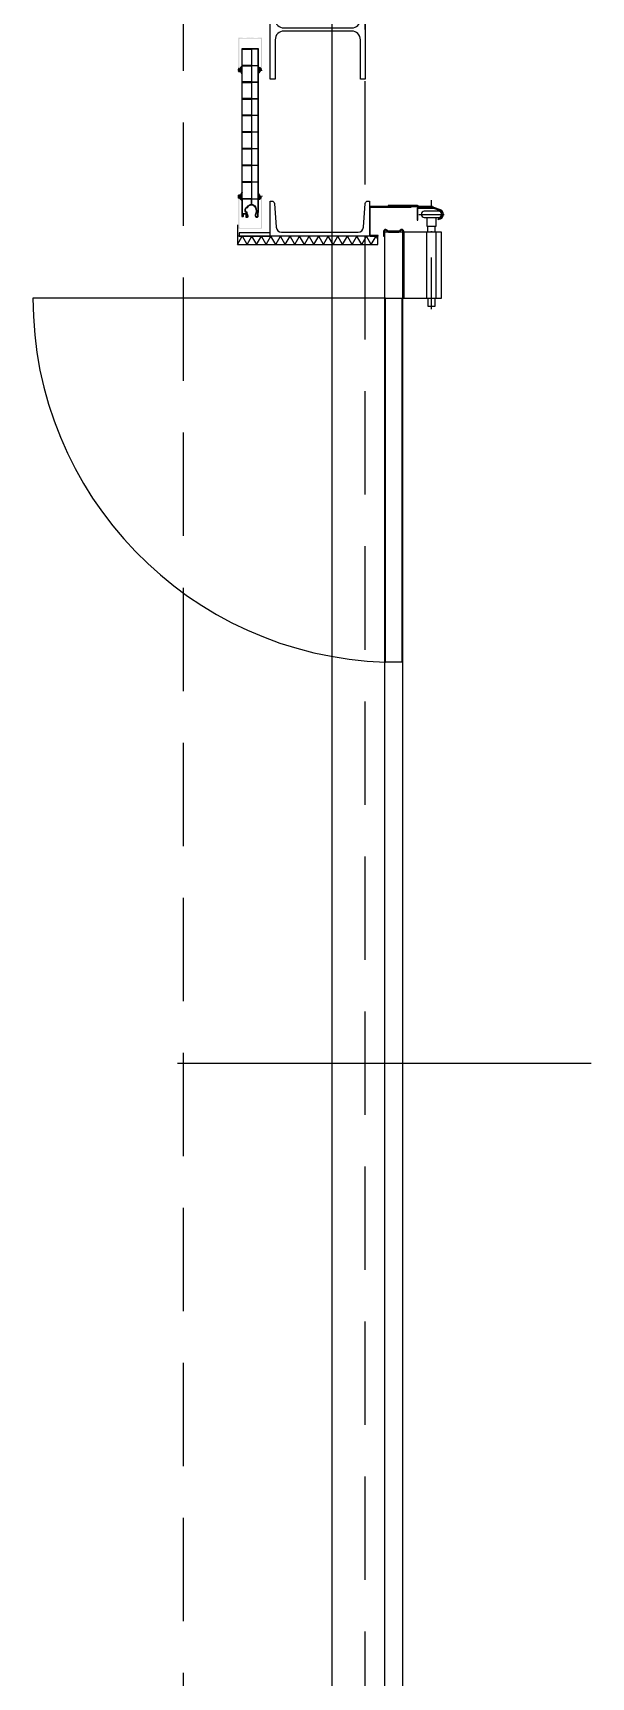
# Model space of a CAD drawing. Header units: millimetres. Extents: x -10134 to 185601, y -10232 to 93662.
# Drawn here: x 29460 to 30810, y 79025 to 83002 of the extents above; entities that cross this region are included whole.
import ezdxf

# ---------------------------------------------------------------- set-up
doc = ezdxf.new("R2010")
doc.units = ezdxf.units.MM
doc.header["$LTSCALE"] = 100
doc.linetypes.add('B0301', pattern=[2.5, 1.25, -0.625, 0, -0.625])
doc.linetypes.add('B0403', pattern=[3.75, 2.5, -1.25])
for name, color, linetype in [('A--L21', 8, 'Continuous'), ('A--L28', 8, 'Continuous'), ('A--L31', 8, 'Continuous'), ('A--L32', 8, 'Continuous'), ('AL$7A---_STRAMIEN', 1, 'Continuous'), ('ARCEER_ISO', 8, 'Continuous')]:
    doc.layers.add(name, color=color, linetype=linetype)
pattern_1 = [(225, (30079.8289, 82726.6992), (0.3535534, -0.3535534), []), (315, (30079.8289, 82726.6992), (1.0606602, -0.3535534), [1.25, -0.75])]
pattern_2 = [(135, (30079.8289, 82792.54143), (0.3535534, 0.3535534), []), (45, (30079.8289, 82792.54143), (1.0606602, 0.3535534), [1.25, -0.75])]

msp = doc.modelspace()

# ---------------------------------------------------------------- hatches: boundary and pattern name
at = {"layer": 'A--L21'}
h = msp.add_hatch(dxfattribs=at)
h.set_pattern_fill('ANSI33', color=256, scale=4, angle=-90, style=0)
h.set_pattern_definition([(135, (30079.8289, 82792.5414), (0.7071068, 0.7071068), []), (135, (30079.1218, 82792.5414), (0.7071068, 0.7071068), [0.5, -0.25])])
edge = h.paths.add_edge_path()
edge.add_arc((29977.1, 82990.4), 0.2, 90, 135.0013, ccw=False)
edge.add_line((29977.1, 82990.6), (29985.1, 82990.6))
edge.add_arc((29985.1, 82990.4), 0.2, 45.0005, 90, ccw=False)
edge.add_line((29985.3, 82990.6), (29985.4, 82990.5))
edge.add_arc((29985.5, 82990.6), 0.2, 225.0005, 314.9995)
edge.add_line((29985.7, 82990.5), (29985.8, 82990.6))
edge.add_arc((29985.9, 82990.4), 0.2, 90, 134.9995, ccw=False)
edge.add_line((29985.9, 82990.6), (29993.9, 82990.6))
edge.add_arc((29993.9, 82990.4), 0.2, 44.9987, 90, ccw=False)
edge.add_line((29994.1, 82990.6), (29994.5, 82990.2))
edge.add_arc((29994.6, 82990.3), 0.2, 224.9987, 270)
edge.add_line((29994.6, 82990.1), (30003.4, 82990.1))
edge.add_arc((30003.4, 82990.3), 0.2, 270, 314.9995)
edge.add_line((30003.6, 82990.2), (30004, 82990.6))
edge.add_arc((30004.1, 82990.4), 0.2, 90, 134.9995, ccw=False)
edge.add_line((30004.1, 82990.6), (30013.8, 82990.6))
edge.add_arc((30013.8, 82990.4), 0.2, 0, 90, ccw=False)
edge.add_line((30014, 82990.4), (30014, 82910.8))
edge.add_arc((30013.8, 82910.8), 0.2, -90, 0, ccw=False)
edge.add_line((30013.8, 82910.6), (30009.5, 82910.6))
edge.add_arc((30009.5, 82910.8), 0.2, 180, 270, ccw=False)
edge.add_line((30009.3, 82910.8), (30009.3, 82913.4))
edge.add_arc((30009.5, 82913.4), 0.2, 90, 180, ccw=False)
edge.add_line((30009.5, 82913.6), (30010.1, 82913.6))
edge.add_arc((30010.1, 82913.4), 0.2, 0, 90, ccw=False)
edge.add_line((30010.3, 82913.4), (30010.3, 82912.3))
edge.add_arc((30010.5, 82912.3), 0.2, 180, 270)
edge.add_line((30010.5, 82912.1), (30012.3, 82912.1))
edge.add_arc((30012.3, 82912.3), 0.2, 270, 360)
edge.add_line((30012.5, 82912.3), (30012.5, 82917.4))
edge.add_arc((30012.3, 82917.4), 0.2, 0, 90)
edge.add_line((30012.3, 82917.6), (30010.5, 82917.6))
edge.add_arc((30010.5, 82917.4), 0.2, 90, 180)
edge.add_line((30010.3, 82917.4), (30010.3, 82916.3))
edge.add_arc((30010.1, 82916.3), 0.2, -90, 0, ccw=False)
edge.add_line((30010.1, 82916.1), (30009.5, 82916.1))
edge.add_arc((30009.5, 82916.3), 0.2, 180, 270, ccw=False)
edge.add_line((30009.3, 82916.3), (30009.3, 82920.4))
edge.add_arc((30009.5, 82920.4), 0.2, 90, 180, ccw=False)
edge.add_line((30009.5, 82920.6), (30010.1, 82920.6))
edge.add_arc((30010.1, 82920.4), 0.2, 0, 90, ccw=False)
edge.add_line((30010.3, 82920.4), (30010.3, 82919.3))
edge.add_arc((30010.5, 82919.3), 0.2, 180, 270)
edge.add_line((30010.5, 82919.1), (30011.8, 82919.1))
edge.add_arc((30011.8, 82919.3), 0.2, 270, 360)
edge.add_line((30012, 82919.3), (30012, 82986.7))
edge.add_arc((30011.8, 82986.7), 0.2, 0, 45.0004)
edge.add_line((30012, 82986.9), (30010.3, 82988.6))
edge.add_arc((30010.1, 82988.4), 0.2, 45.0004, 90)
edge.add_line((30010.1, 82988.6), (29960.9, 82988.6))
edge.add_arc((29960.9, 82988.4), 0.2, 90, 135)
edge.add_line((29960.8, 82988.6), (29959.1, 82986.9))
edge.add_arc((29959.2, 82986.7), 0.2, 135, 180)
edge.add_line((29959, 82986.7), (29959, 82919.3))
edge.add_arc((29959.2, 82919.3), 0.2, 180, 270)
edge.add_line((29959.2, 82919.1), (29960.3, 82919.1))
edge.add_arc((29960.3, 82919.3), 0.2, 270, 360)
edge.add_line((29960.5, 82919.3), (29960.5, 82920.4))
edge.add_arc((29960.7, 82920.4), 0.2, 90, 180, ccw=False)
edge.add_line((29960.7, 82920.6), (29961.3, 82920.6))
edge.add_arc((29961.3, 82920.4), 0.2, 0, 90, ccw=False)
edge.add_line((29961.5, 82920.4), (29961.5, 82917.8))
edge.add_arc((29961.3, 82917.8), 0.2, -90, 0, ccw=False)
edge.add_line((29961.3, 82917.6), (29960.7, 82917.6))
edge.add_arc((29960.7, 82917.4), 0.2, 90, 180)
edge.add_line((29960.5, 82917.4), (29960.5, 82911.8))
edge.add_arc((29960.7, 82911.8), 0.2, 180.0068, 320.5866)
edge.add_line((29960.9, 82911.7), (29961.2, 82912))
edge.add_arc((29961.3, 82911.9), 0.2, 0.0012, 140.5811, ccw=False)
edge.add_line((29961.5, 82911.9), (29961.5, 82910.8))
edge.add_arc((29961.3, 82910.8), 0.2, -90, 0, ccw=False)
edge.add_line((29961.3, 82910.6), (29959.2, 82910.6))
edge.add_arc((29959.2, 82910.8), 0.2, 180, 270, ccw=False)
edge.add_line((29959, 82910.8), (29959, 82917.4))
edge.add_arc((29958.8, 82917.4), 0.2, 0, 90)
edge.add_line((29958.8, 82917.6), (29957.2, 82917.6))
edge.add_arc((29957.2, 82917.8), 0.2, 180, 270, ccw=False)
edge.add_line((29957, 82917.8), (29957, 82990.4))
edge.add_arc((29957.2, 82990.4), 0.2, 90, 180, ccw=False)
edge.add_line((29957.2, 82990.6), (29966.9, 82990.6))
edge.add_arc((29966.9, 82990.4), 0.2, 45.0003, 90, ccw=False)
edge.add_line((29967.1, 82990.6), (29967.5, 82990.2))
edge.add_arc((29967.6, 82990.3), 0.2, 225.0003, 270)
edge.add_line((29967.6, 82990.1), (29976.4, 82990.1))
edge.add_arc((29976.4, 82990.3), 0.2, 270, 315.0013)
edge.add_line((29976.6, 82990.2), (29977, 82990.6))
h = msp.add_hatch(dxfattribs=at)
h.set_pattern_fill('ANSI38', color=256, scale=4, angle=-90, style=0)
h.set_pattern_definition(pattern_2)
edge = h.paths.add_edge_path()
edge.add_arc((29963.9, 82909.6), 0.8, 180, 281.7228, ccw=False)
edge.add_line((29963.1, 82909.6), (29963.1, 82914))
edge.add_arc((29964.1, 82914), 1, 121.2319, 180, ccw=False)
edge.add_line((29963.6, 82914.8), (29964.7, 82919.5))
edge.add_arc((29964.1, 82921.4), 2, 287.6964, 360)
edge.add_arc((29965.6, 82921.4), 0.52, 2.1717, 175.8146)
edge.add_arc((29963.8, 82921.9), 1.37, 275.3959, 340.3967, ccw=False)
edge.add_arc((29972.6, 82912.5), 11.8, 137.6396, 180.4908)
edge.add_arc((29961, 82912.4), 0.202, 166.3325, 323.6607)
edge.add_line((29961.2, 82912.2), (29961.3, 82912.4))
edge.add_arc((29961.4, 82912.3), 0.2, 0, 141.3572, ccw=False)
edge.add_line((29961.6, 82912.3), (29961.6, 82910.6))
edge.add_arc((29961.4, 82910.6), 0.2, -90, 0, ccw=False)
edge.add_line((29961.4, 82910.4), (29959.7, 82910.4))
edge.add_arc((29959.5, 82911.4), 1.09, 158.6265, 279.1681, ccw=False)
edge.add_arc((29949.4, 82914.6), 9.57, 343.2293, 371.3116)
edge.add_arc((29958.5, 82916.4), 0.3, 17.1577, 90)
edge.add_line((29958.5, 82916.7), (29957.6, 82916.7))
edge.add_arc((29957.6, 82916.3), 0.4, 87.7835, 170.8473)
edge.add_line((29957.2, 82916.4), (29957, 82910.6))
edge.add_arc((29959, 82910.6), 2, 179.9852, 261.4074)
edge.add_line((29958.7, 82908.7), (29961.9, 82908.5))
edge.add_arc((29961.9, 82906.5), 2, 51.4159, 89.4872, ccw=False)
edge.add_line((29963.1, 82908.1), (29965.5, 82902.7))
edge.add_arc((29965.8, 82903), 0.4, 227.7041, 412.9707)
edge.add_line((29966, 82903.3), (29964.1, 82908.8))
h = msp.add_hatch(dxfattribs=at)
h.set_pattern_fill('ANSI38', color=256, scale=4, angle=-90, style=0)
h.set_pattern_definition(pattern_2)
edge = h.paths.add_edge_path(flags=16)
edge.add_line((30009.6, 82915.5), (30010.8, 82915.5))
edge.add_arc((30010.8, 82914.9), 0.6, -90, 90, ccw=False)
edge.add_line((30010.8, 82914.3), (30009.6, 82914.3))
edge.add_arc((30009.6, 82914.9), 0.6, 90, 270, ccw=False)
edge = h.paths.add_edge_path()
edge.add_arc((30006.5, 82918.3), 0.2, 117.2079, 232.6811, ccw=False)
edge.add_line((30006.4, 82918.5), (30007.5, 82919.1))
edge.add_line((30007.5, 82919.1), (30009.3, 82919.1))
edge.add_line((30009.3, 82919.1), (30009.3, 82916.7))
edge.add_arc((30009.3, 82916.4), 0.3, 90, 270)
edge.add_line((30009.3, 82916.1), (30010.8, 82916.1))
edge.add_arc((30010.8, 82916.3), 0.2, 270, 328.5358)
edge.add_line((30010.9, 82916.2), (30011, 82916.6))
edge.add_arc((30011.2, 82916.5), 0.2, 38.9084, 158.4165, ccw=False)
edge.add_line((30011.4, 82916.6), (30012, 82915.5))
edge.add_arc((30011.2, 82914.9), 1, 0, 37.8384, ccw=False)
edge.add_arc((30011.2, 82914.9), 1, -37.8384, 0, ccw=False)
edge.add_line((30012, 82914.3), (30011.4, 82913.1))
edge.add_arc((30011.2, 82913.2), 0.2, 201.5835, 321.0916, ccw=False)
edge.add_line((30011, 82913.1), (30010.9, 82913.5))
edge.add_arc((30010.8, 82913.4), 0.2, 31.4642, 90)
edge.add_line((30010.8, 82913.6), (30009.3, 82913.6))
edge.add_arc((30009.3, 82913.3), 0.3, 90, 270)
edge.add_line((30009.3, 82913), (30009.3, 82910.8))
edge.add_line((30009.3, 82910.8), (30006.6, 82905.7))
edge.add_arc((30006.4, 82906), 0.4, 131.0631, 305.8028, ccw=False)
edge.add_line((30006.1, 82906.3), (30006.8, 82911))
edge.add_arc((30005.9, 82912), 1.4, 313.6258, 407.8227)
edge.add_line((30006.8, 82913), (30006, 82914))
edge.add_arc((30006.2, 82914.2), 0.3, 66.9851, 224.0274, ccw=False)
edge.add_line((30006.4, 82914.5), (30007.1, 82913.7))
edge.add_arc((30007.3, 82913.8), 0.2, 229.0045, 360)
edge.add_line((30007.5, 82913.8), (30007.5, 82915))
edge.add_arc((30007.3, 82915), 0.2, 0, 57.3588)
edge.add_line((30007.4, 82915.2), (30006.4, 82916))
edge.add_arc((30006.5, 82916.1), 0.2, 126.9463, 233.7597, ccw=False)
edge.add_line((30006.4, 82916.3), (30007.4, 82917))
edge.add_arc((30007.3, 82917.2), 0.2, 293.1061, 426.8939)
edge.add_line((30007.4, 82917.4), (30006.4, 82918.2))
h = msp.add_hatch(dxfattribs=at)
h.set_pattern_fill('ANSI38', color=256, scale=4, angle=-180, style=0)
h.set_pattern_definition(pattern_1)
edge = h.paths.add_edge_path()
edge.add_arc((29963.9, 82609.7), 0.8, 78.2772, 180)
edge.add_line((29963.1, 82609.7), (29963.1, 82605.3))
edge.add_arc((29964.1, 82605.3), 1, 180, 238.7681)
edge.add_line((29963.6, 82604.4), (29964.7, 82599.8))
edge.add_arc((29964.1, 82597.9), 2, 0, 72.3036, ccw=False)
edge.add_arc((29965.6, 82597.9), 0.52, 184.1854, 357.8283, ccw=False)
edge.add_arc((29963.8, 82597.4), 1.37, 19.6033, 84.6041)
edge.add_arc((29972.6, 82606.7), 11.8, 179.5092, 222.3604, ccw=False)
edge.add_arc((29961, 82606.9), 0.202, 36.3393, 193.6675, ccw=False)
edge.add_line((29961.2, 82607), (29961.3, 82606.8))
edge.add_arc((29961.4, 82606.9), 0.2, 218.6428, 360)
edge.add_line((29961.6, 82606.9), (29961.6, 82608.7))
edge.add_arc((29961.4, 82608.7), 0.2, 0, 90)
edge.add_line((29961.4, 82608.9), (29959.7, 82608.9))
edge.add_arc((29959.5, 82607.8), 1.09, 80.8319, 201.3735)
edge.add_arc((29949.4, 82604.6), 9.57, -11.3116, 16.7707, ccw=False)
edge.add_arc((29958.5, 82602.8), 0.3, 270, 342.8423, ccw=False)
edge.add_line((29958.5, 82602.5), (29957.6, 82602.5))
edge.add_arc((29957.6, 82602.9), 0.4, 189.1527, 272.2165, ccw=False)
edge.add_line((29957.2, 82602.9), (29957, 82608.6))
edge.add_arc((29959, 82608.6), 2, 98.5926, 180.0148, ccw=False)
edge.add_line((29958.7, 82610.6), (29961.9, 82610.7))
edge.add_arc((29961.9, 82612.7), 2, 270.5128, 308.5841)
edge.add_line((29963.1, 82611.2), (29965.5, 82616.5))
edge.add_arc((29965.8, 82616.2), 0.4, -52.9707, 132.2959, ccw=False)
edge.add_line((29966, 82615.9), (29964.1, 82610.4))
h = msp.add_hatch(dxfattribs=at)
h.set_pattern_fill('ANSI33', color=256, scale=4, angle=-180, style=0)
h.set_pattern_definition([(225, (30079.8289, 82726.6992), (0.7071068, -0.7071068), []), (225, (30079.1218, 82726.6992), (0.7071068, -0.7071068), [0.5, -0.25])])
edge = h.paths.add_edge_path()
edge.add_arc((29977.1, 82528.8), 0.2, 224.9987, 270)
edge.add_line((29977.1, 82528.6), (29985.1, 82528.6))
edge.add_arc((29985.1, 82528.8), 0.2, 270, 314.9995)
edge.add_line((29985.3, 82528.7), (29985.4, 82528.8))
edge.add_arc((29985.5, 82528.6), 0.2, 45.0005, 134.9995, ccw=False)
edge.add_line((29985.7, 82528.8), (29985.8, 82528.7))
edge.add_arc((29985.9, 82528.8), 0.2, 225.0005, 270)
edge.add_line((29985.9, 82528.6), (29993.9, 82528.6))
edge.add_arc((29993.9, 82528.8), 0.2, 270, 315.0013)
edge.add_line((29994.1, 82528.7), (29994.5, 82529.1))
edge.add_arc((29994.6, 82528.9), 0.2, 90, 135.0013, ccw=False)
edge.add_line((29994.6, 82529.1), (30003.4, 82529.1))
edge.add_arc((30003.4, 82528.9), 0.2, 45.0005, 90, ccw=False)
edge.add_line((30003.6, 82529.1), (30004, 82528.7))
edge.add_arc((30004.1, 82528.8), 0.2, 225.0005, 270)
edge.add_line((30004.1, 82528.6), (30013.8, 82528.6))
edge.add_arc((30013.8, 82528.8), 0.2, 270, 360)
edge.add_line((30014, 82528.8), (30014, 82608.4))
edge.add_arc((30013.8, 82608.4), 0.2, 0, 90)
edge.add_line((30013.8, 82608.6), (30009.5, 82608.6))
edge.add_arc((30009.5, 82608.4), 0.2, 90, 180)
edge.add_line((30009.3, 82608.4), (30009.3, 82605.8))
edge.add_arc((30009.5, 82605.8), 0.2, 180, 270)
edge.add_line((30009.5, 82605.6), (30010.1, 82605.6))
edge.add_arc((30010.1, 82605.8), 0.2, 270, 360)
edge.add_line((30010.3, 82605.8), (30010.3, 82606.9))
edge.add_arc((30010.5, 82606.9), 0.2, 90, 180, ccw=False)
edge.add_line((30010.5, 82607.1), (30012.3, 82607.1))
edge.add_arc((30012.3, 82606.9), 0.2, 0, 90, ccw=False)
edge.add_line((30012.5, 82606.9), (30012.5, 82601.8))
edge.add_arc((30012.3, 82601.8), 0.2, -90, 0, ccw=False)
edge.add_line((30012.3, 82601.6), (30010.5, 82601.6))
edge.add_arc((30010.5, 82601.8), 0.2, 180, 270, ccw=False)
edge.add_line((30010.3, 82601.8), (30010.3, 82602.9))
edge.add_arc((30010.1, 82602.9), 0.2, 0, 90)
edge.add_line((30010.1, 82603.1), (30009.5, 82603.1))
edge.add_arc((30009.5, 82602.9), 0.2, 90, 180)
edge.add_line((30009.3, 82602.9), (30009.3, 82598.8))
edge.add_arc((30009.5, 82598.8), 0.2, 180, 270)
edge.add_line((30009.5, 82598.6), (30010.1, 82598.6))
edge.add_arc((30010.1, 82598.8), 0.2, 270, 360)
edge.add_line((30010.3, 82598.8), (30010.3, 82599.9))
edge.add_arc((30010.5, 82599.9), 0.2, 90, 180, ccw=False)
edge.add_line((30010.5, 82600.1), (30011.8, 82600.1))
edge.add_arc((30011.8, 82599.9), 0.2, 0, 90, ccw=False)
edge.add_line((30012, 82599.9), (30012, 82532.5))
edge.add_arc((30011.8, 82532.5), 0.2, -45.0004, 0, ccw=False)
edge.add_line((30012, 82532.4), (30010.3, 82530.7))
edge.add_arc((30010.1, 82530.8), 0.2, 270, 314.9996, ccw=False)
edge.add_line((30010.1, 82530.6), (29960.9, 82530.6))
edge.add_arc((29960.9, 82530.8), 0.2, 225, 270, ccw=False)
edge.add_line((29960.8, 82530.7), (29959.1, 82532.4))
edge.add_arc((29959.2, 82532.5), 0.2, 180, 225, ccw=False)
edge.add_line((29959, 82532.5), (29959, 82599.9))
edge.add_arc((29959.2, 82599.9), 0.2, 90, 180, ccw=False)
edge.add_line((29959.2, 82600.1), (29960.3, 82600.1))
edge.add_arc((29960.3, 82599.9), 0.2, 0, 90, ccw=False)
edge.add_line((29960.5, 82599.9), (29960.5, 82598.8))
edge.add_arc((29960.7, 82598.8), 0.2, 180, 270)
edge.add_line((29960.7, 82598.6), (29961.3, 82598.6))
edge.add_arc((29961.3, 82598.8), 0.2, 270, 360)
edge.add_line((29961.5, 82598.8), (29961.5, 82601.4))
edge.add_arc((29961.3, 82601.4), 0.2, 0, 90)
edge.add_line((29961.3, 82601.6), (29960.7, 82601.6))
edge.add_arc((29960.7, 82601.8), 0.2, 180, 270, ccw=False)
edge.add_line((29960.5, 82601.8), (29960.5, 82607.4))
edge.add_arc((29960.7, 82607.4), 0.2, 39.4134, 179.9932, ccw=False)
edge.add_line((29960.9, 82607.5), (29961.2, 82607.2))
edge.add_arc((29961.3, 82607.3), 0.2, 219.4189, 359.9988)
edge.add_line((29961.5, 82607.3), (29961.5, 82608.4))
edge.add_arc((29961.3, 82608.4), 0.2, 0, 90)
edge.add_line((29961.3, 82608.6), (29959.2, 82608.6))
edge.add_arc((29959.2, 82608.4), 0.2, 90, 180)
edge.add_line((29959, 82608.4), (29959, 82601.8))
edge.add_arc((29958.8, 82601.8), 0.2, -90, 0, ccw=False)
edge.add_line((29958.8, 82601.6), (29957.2, 82601.6))
edge.add_arc((29957.2, 82601.4), 0.2, 90, 180)
edge.add_line((29957, 82601.4), (29957, 82528.8))
edge.add_arc((29957.2, 82528.8), 0.2, 180, 270)
edge.add_line((29957.2, 82528.6), (29966.9, 82528.6))
edge.add_arc((29966.9, 82528.8), 0.2, 270, 314.9997)
edge.add_line((29967.1, 82528.7), (29967.5, 82529.1))
edge.add_arc((29967.6, 82528.9), 0.2, 90, 134.9997, ccw=False)
edge.add_line((29967.6, 82529.1), (29976.4, 82529.1))
edge.add_arc((29976.4, 82528.9), 0.2, 44.9987, 90, ccw=False)
edge.add_line((29976.6, 82529.1), (29977, 82528.7))
h = msp.add_hatch(dxfattribs=at)
h.set_pattern_fill('ANSI38', color=256, scale=4, angle=-180, style=0)
h.set_pattern_definition(pattern_1)
edge = h.paths.add_edge_path(flags=16)
edge.add_line((30009.6, 82603.8), (30010.8, 82603.8))
edge.add_arc((30010.8, 82604.4), 0.6, 270, 450)
edge.add_line((30010.8, 82605), (30009.6, 82605))
edge.add_arc((30009.6, 82604.4), 0.6, 90, 270)
edge = h.paths.add_edge_path()
edge.add_arc((30006.5, 82600.9), 0.2, 127.3189, 242.7921)
edge.add_line((30006.4, 82600.7), (30007.5, 82600.1))
edge.add_line((30007.5, 82600.1), (30009.3, 82600.1))
edge.add_line((30009.3, 82600.1), (30009.3, 82602.5))
edge.add_arc((30009.3, 82602.8), 0.3, 90, 270, ccw=False)
edge.add_line((30009.3, 82603.1), (30010.8, 82603.1))
edge.add_arc((30010.8, 82602.9), 0.2, 31.4642, 90, ccw=False)
edge.add_line((30010.9, 82603), (30011, 82602.6))
edge.add_arc((30011.2, 82602.7), 0.2, 201.5835, 321.0916)
edge.add_line((30011.4, 82602.6), (30012, 82603.8))
edge.add_arc((30011.2, 82604.4), 1, 322.1616, 360)
edge.add_arc((30011.2, 82604.4), 1, 360, 397.8384)
edge.add_line((30012, 82605), (30011.4, 82606.1))
edge.add_arc((30011.2, 82606), 0.2, 38.9084, 158.4165)
edge.add_line((30011, 82606.1), (30010.9, 82605.7))
edge.add_arc((30010.8, 82605.8), 0.2, 270, 328.5358, ccw=False)
edge.add_line((30010.8, 82605.6), (30009.3, 82605.6))
edge.add_arc((30009.3, 82605.9), 0.3, 90, 270, ccw=False)
edge.add_line((30009.3, 82606.2), (30009.3, 82608.4))
edge.add_line((30009.3, 82608.4), (30006.6, 82613.6))
edge.add_arc((30006.4, 82613.2), 0.4, 54.1972, 228.9369)
edge.add_line((30006.1, 82612.9), (30006.8, 82608.3))
edge.add_arc((30005.9, 82607.3), 1.4, -47.8227, 46.3742, ccw=False)
edge.add_line((30006.8, 82606.2), (30006, 82605.3))
edge.add_arc((30006.2, 82605.1), 0.3, 135.9726, 293.0149)
edge.add_line((30006.4, 82604.8), (30007.1, 82605.6))
edge.add_arc((30007.3, 82605.4), 0.2, 0, 130.9955, ccw=False)
edge.add_line((30007.5, 82605.4), (30007.5, 82604.2))
edge.add_arc((30007.3, 82604.2), 0.2, -57.3588, 0, ccw=False)
edge.add_line((30007.4, 82604), (30006.4, 82603.3))
edge.add_arc((30006.5, 82603.1), 0.2, 126.2403, 233.0537)
edge.add_line((30006.4, 82603), (30007.4, 82602.2))
edge.add_arc((30007.3, 82602), 0.2, -66.8939, 66.8939, ccw=False)
edge.add_line((30007.4, 82601.8), (30006.4, 82601.1))
at = {"layer": 'ARCEER_ISO'}
h = msp.add_hatch(dxfattribs=at)
h.set_pattern_fill('ISOLA', color=256, scale=20, style=0)
h.set_pattern_definition([(60, (29955.009, 82490.62), (-17.3205, 10), []), (120, (29955.009, 82490.62), (-17.3205, -10), [])])
h.paths.add_polyline_path([(29955, 82490.6), (30294, 82490.6), (30294, 82510.6), (29955, 82510.6)])

# ---------------------------------------------------------------- linework, layer by layer
at = {"layer": 'A--L21', "linetype": 'B0403'}
for p, q in [((29824, 17660.6), (29824, 88370.6)), ((30264, 45510.6), (30264, 87810.6))]:
    msp.add_line(p, q, dxfattribs=at)
at = {"layer": 'A--L21'}
for p, q in [((30006, 82964.2), (29965.3, 82964.2)), ((30014, 82910.9), (30014, 82912.1)), ((30014, 82608.3), (30014, 82607.1)), ((29810, 80510.6), (30810, 80510.6))]:
    msp.add_line(p, q, dxfattribs=at)
for points in [[(29965.3, 82964.2), (29965.3, 82558.7), (29968.2, 82558.7, 0.615588), (29969.5, 82561.1, -0.001528), (29968.6, 82562.2, -0.603288), (29969.6, 82564.5), (29974.7, 82564.5, -0.414214), (29974.9, 82564.3), (29974.9, 82557.3, 0.414214), (29975.1, 82557.1), (29978.9, 82557.1, 0.230022), (29980.3, 82557.9, 0.182419), (29980.4, 82559.2, -0.086574), (29977.9, 82568.4)], [(29977.7, 82568.5, -0.786352), (29979.8, 82580.4, 0.289246), (29980, 82580.6, -0.649582), (29997.3, 82581.3, -0.228645), (29997.8, 82561.7, 0.241202), (29998, 82558.1, 0.267949), (29999.7, 82557.1), (30003.2, 82557.1, 0.414214), (30004.8, 82558.7), (30004.8, 82568.3), (30006, 82568.3), (30006, 82964.2)], [(29998.2, 82581.8, -0.228645), (29998.8, 82561.3, 0.106177), (29998.5, 82560.1, 0.414214), (30000.4, 82558.2), (30002.2, 82558.2, 0.414214), (30003.8, 82559.7), (30003.8, 82569.4), (30005, 82569.4), (30005, 82574.5), (30005, 82600.1), (29989, 82600.1), (29989, 82587.6, -0.279737), (29998.2, 82581.8)]]:
    msp.add_lwpolyline(points, format="xyb", dxfattribs=at)
for points in [[(29988.4, 82923.9), (29966.3, 82923.9), (29966.3, 82963.1), (29988.4, 82963.1)], [(30005, 82963.1), (29989, 82963.1), (29989, 82923.9), (30005, 82923.9)], [(29988.4, 82883.7), (29966.3, 82883.7), (29966.3, 82922.9), (29988.4, 82922.9)], [(30005, 82922.9), (29989, 82922.9), (29989, 82883.7), (30005, 82883.7)], [(29988.4, 82843.5), (29966.3, 82843.5), (29966.3, 82882.7), (29988.4, 82882.7)], [(30005, 82882.7), (29989, 82882.7), (29989, 82843.5), (30005, 82843.5)], [(29988.4, 82803.3), (29966.3, 82803.3), (29966.3, 82842.5), (29988.4, 82842.5)], [(30005, 82842.5), (29989, 82842.5), (29989, 82803.3), (30005, 82803.3)], [(29988.4, 82763), (29966.3, 82763), (29966.3, 82802.3), (29988.4, 82802.3)], [(30005, 82802.3), (29989, 82802.3), (29989, 82763), (30005, 82763)], [(29988.4, 82722.8), (29966.3, 82722.8), (29966.3, 82762), (29988.4, 82762)], [(30005, 82762), (29989, 82762), (29989, 82722.8), (30005, 82722.8)], [(29988.4, 82682.6), (29966.3, 82682.6), (29966.3, 82721.8), (29988.4, 82721.8)], [(30005, 82721.8), (29989, 82721.8), (29989, 82682.6), (30005, 82682.6)], [(29988.4, 82642.4), (29966.3, 82642.4), (29966.3, 82681.6), (29988.4, 82681.6)], [(30005, 82681.6), (29989, 82681.6), (29989, 82642.4), (30005, 82642.4)], [(29988.4, 82601.1), (29966.3, 82601.1), (29966.3, 82641.4), (29988.4, 82641.4)], [(30005, 82641.4), (29989, 82641.4), (29989, 82601.1), (30005, 82601.1)], [(29955, 82490.6), (30294, 82490.6), (30294, 82510.6), (29955, 82510.6)], [(29959, 82510.6), (30034, 82510.6), (30034, 82518.6), (29959, 82518.6)]]:
    msp.add_lwpolyline(points, close=True, dxfattribs=at)
at = {"layer": 'A--L21', "linetype": 'Continuous'}
for points in [[(29964.1, 82908.8, -0.475492), (29963.1, 82909.6), (29963.1, 82914, -0.262197), (29963.6, 82914.8), (29964.7, 82919.5, 0.326385), (29966.1, 82921.4, 0.946007), (29965.1, 82921.4, -0.291477), (29963.9, 82920.5, 0.189183), (29960.8, 82912.4, 0.819425), (29961.2, 82912.2), (29961.3, 82912.4, -0.70907), (29961.6, 82912.3), (29961.6, 82910.6, -0.414214), (29961.4, 82910.4), (29959.7, 82910.4, -0.580505), (29958.5, 82911.8, 0.123149), (29958.7, 82916.5, 0.328988), (29958.5, 82916.7), (29957.6, 82916.7, 0.379185), (29957.2, 82916.4), (29957, 82910.6, 0.371014), (29958.7, 82908.7), (29961.9, 82908.5, -0.167663), (29963.1, 82908.1), (29965.5, 82902.7, 1.047049), (29966, 82903.3)], [(30006.4, 82918.2, -0.551308), (30006.4, 82918.5), (30007.5, 82919.1), (30009.3, 82919.1), (30009.3, 82916.7, 1), (30009.3, 82916.1), (30010.8, 82916.1, 0.261114), (30010.9, 82916.2), (30011, 82916.6, -0.574492), (30011.4, 82916.6), (30012, 82915.5, -0.166618), (30012.2, 82914.9, -0.166618), (30012, 82914.3), (30011.4, 82913.1, -0.574492), (30011, 82913.1), (30010.9, 82913.5, 0.261114), (30010.8, 82913.6), (30009.3, 82913.6, 1), (30009.3, 82913), (30009.3, 82910.8), (30006.6, 82905.7, -0.955117), (30006.1, 82906.3), (30006.8, 82911, 0.435835), (30006.8, 82913), (30006, 82914, -0.817342), (30006.4, 82914.5), (30007.1, 82913.7, 0.643194), (30007.5, 82913.8), (30007.5, 82915, 0.255635), (30007.4, 82915.2), (30006.4, 82916, -0.503021), (30006.4, 82916.3), (30007.4, 82917, 0.660555), (30007.4, 82917.4)], [(30009.6, 82915.5), (30010.8, 82915.5, -1), (30010.8, 82914.3), (30009.6, 82914.3, -1)], [(29964.1, 82610.4, 0.475492), (29963.1, 82609.7), (29963.1, 82605.3, 0.262197), (29963.6, 82604.4), (29964.7, 82599.8, -0.326385), (29966.1, 82597.9, -0.946007), (29965.1, 82597.9, 0.291477), (29963.9, 82598.8, -0.189183), (29960.8, 82606.8, -0.819425), (29961.2, 82607), (29961.3, 82606.8, 0.70907), (29961.6, 82606.9), (29961.6, 82608.7, 0.414214), (29961.4, 82608.9), (29959.7, 82608.9, 0.580505), (29958.5, 82607.4, -0.123149), (29958.7, 82602.8, -0.328988), (29958.5, 82602.5), (29957.6, 82602.5, -0.379185), (29957.2, 82602.9), (29957, 82608.6, -0.371014), (29958.7, 82610.6), (29961.9, 82610.7, 0.167663), (29963.1, 82611.2), (29965.5, 82616.5, -1.047049), (29966, 82615.9)], [(30006.4, 82601.1, 0.551308), (30006.4, 82600.7), (30007.5, 82600.1), (30009.3, 82600.1), (30009.3, 82602.5, -1), (30009.3, 82603.1), (30010.8, 82603.1, -0.261114), (30010.9, 82603), (30011, 82602.6, 0.574492), (30011.4, 82602.6), (30012, 82603.8, 0.166618), (30012.2, 82604.4, 0.166618), (30012, 82605), (30011.4, 82606.1, 0.574492), (30011, 82606.1), (30010.9, 82605.7, -0.261114), (30010.8, 82605.6), (30009.3, 82605.6, -1), (30009.3, 82606.2), (30009.3, 82608.4), (30006.6, 82613.6, 0.955117), (30006.1, 82612.9), (30006.8, 82608.3, -0.435835), (30006.8, 82606.2), (30006, 82605.3, 0.817342), (30006.4, 82604.8), (30007.1, 82605.6, -0.643194), (30007.5, 82605.4), (30007.5, 82604.2, -0.255635), (30007.4, 82604), (30006.4, 82603.3, 0.503021), (30006.4, 82603), (30007.4, 82602.2, -0.660555), (30007.4, 82601.8)], [(30009.6, 82603.8), (30010.8, 82603.8, 1), (30010.8, 82605), (30009.6, 82605, 1)]]:
    msp.add_lwpolyline(points, format="xyb", close=True, dxfattribs=at)
at = {"layer": 'A--L21'}
msp.add_lwpolyline([(29969.6, 82565.5), (29975.7, 82565.5, -0.414214), (29975.9, 82565.3), (29975.9, 82558.2), (29978.4, 82558.2, 0.552588), (29979.3, 82559.5, -0.086098), (29976.9, 82567.8, -0.731767), (29979.2, 82581.4, -0.283426), (29988.4, 82587.6), (29988.4, 82600.1), (29966.3, 82600.1), (29966.3, 82574.5), (29966.3, 82559.7), (29968.5, 82559.7, 0.695606), (29968.8, 82560.4, -0.105395), (29967.8, 82561.4, -0.031809), (29967.5, 82562.3, -0.53387)], format="xyb", close=True, dxfattribs=at)
msp.add_lwpolyline([(29955, 82538.6), (29955, 82490.6), (30294, 82490.6), (30294, 82510.6)], dxfattribs=at)
msp.add_arc((29977.7, 82568.4), 0.204, 5.5122, 66.5563, dxfattribs=at)
at = {"layer": 'A--L28'}
for points in [[(30264, 82890.6), (30252, 82890.6), (30252, 82985.9, 0.414214), (30231, 83006.9), (30067, 83006.9, 0.414214), (30046, 82985.9), (30046, 82890.6), (30034, 82890.6), (30034, 83130.6), (30046, 83130.6), (30046, 83035.4, 0.414214), (30067, 83014.4), (30231, 83014.4, 0.414214), (30252, 83035.4), (30252, 83130.6), (30264, 83130.6)], [(30034, 82510.6), (30034, 82595.6), (30038, 82595.6, -0.390742), (30044, 82590.1), (30048.6, 82532.3, 0.390742), (30061.6, 82520.3), (30246.4, 82520.3, 0.390742), (30259.4, 82532.3), (30264, 82590.1, -0.390742), (30270, 82595.6), (30274, 82595.6), (30274, 82510.6)]]:
    msp.add_lwpolyline(points, format="xyb", close=True, dxfattribs=at)
at = {"layer": 'A--L31', "linetype": 'B0301'}
for p, q in [((30393.5, 82563.6), (30454.5, 82563.6)), ((30424, 82334.5), (30424, 82598.1))]:
    msp.add_line(p, q, dxfattribs=at)
at = {"layer": 'A--L31'}
for p, q in [((30415, 82520.6), (30415, 82535.1)), ((30433, 82520.6), (30433, 82535.1)), ((30413, 82360.6), (30413, 82520.6))]:
    msp.add_line(p, q, dxfattribs=at)
for points in [[(30375, 82580.6), (30375, 82582.6), (30277, 82582.6, 0.414214), (30274, 82579.6), (30274, 82513.6, 0.414214), (30277, 82510.6), (30295, 82510.6), (30295, 82512.6), (30277, 82512.6, -0.414214), (30276, 82513.6), (30276, 82579.6, -0.414214), (30277, 82580.6)], [(30391, 82577.6, -0.414214), (30392, 82578.6), (30428.3, 82578.6, -0.090341), (30429, 82578.5), (30444.9, 82572.5, -0.691806), (30444.9, 82554.7), (30439.5, 82552.7), (30440.2, 82550.9), (30445.6, 82552.9, 0.691806), (30445.6, 82574.4), (30429.7, 82580.4, 0.090341), (30428.3, 82580.6), (30392, 82580.6, 0.414214), (30389, 82577.6), (30389, 82549.6), (30391, 82549.6)], [(30441.5, 82571.1), (30406.5, 82571.1, 1), (30406.5, 82556.1), (30441.5, 82556.1, 1)], [(30310, 82510.6), (30310, 82522, -0.668179), (30315.1, 82524.2), (30317.5, 82521.8, 0.198912), (30320.3, 82520.6), (30344.7, 82520.6, 0.198912), (30347.5, 82521.8), (30349.9, 82524.2, -0.668179), (30355, 82522), (30355, 82360.6), (30357, 82360.6), (30357, 82522, 0.668179), (30348.5, 82525.6), (30346.1, 82523.2, -0.198912), (30344.7, 82522.6), (30320.3, 82522.6, -0.198912), (30318.9, 82523.2), (30316.5, 82525.6, 0.668179), (30308, 82522), (30308, 82510.6)]]:
    msp.add_lwpolyline(points, format="xyb", close=True, dxfattribs=at)
msp.add_lwpolyline([(30393.9, 82580.6), (30426.8, 82580.6), (30426.8, 82582.6), (30393.9, 82582.6, -0.198912), (30393.2, 82582.9), (30392.4, 82583.7, 0.198912), (30390.3, 82584.6), (30319, 82584.6), (30319, 82582.6), (30390.3, 82582.6, -0.198912), (30391, 82582.3), (30391.8, 82581.5)], format="xyb", dxfattribs=at)
for points in [[(30413, 82556.1), (30413, 82535.1), (30435, 82535.1), (30435, 82556.1)], [(30435, 82360.6), (30435, 82520.6)], [(30415, 82360.6), (30415, 82341.6), (30433, 82341.6), (30433, 82360.6)]]:
    msp.add_lwpolyline(points, dxfattribs=at)
for points in [[(30355, 78500.6), (30355, 82520.6), (30310, 82520.6), (30310, 78500.6)], [(30357, 82360.6), (30448, 82360.6), (30448, 82520.6), (30357, 82520.6)]]:
    msp.add_lwpolyline(points, close=True, dxfattribs=at)
for centre, radius, start, end in [((30389.9, 82580.6), 2, 45, 90), ((30393.9, 82583.6), 3, 225, 270)]:
    msp.add_arc(centre, radius, start, end, dxfattribs=at)
at = {"layer": 'A--L32'}
msp.add_line((30312.5, 82360.6), (29460.1, 82360.6), dxfattribs=at)
msp.add_lwpolyline([(30312.5, 81480.6), (30312.5, 82360.6), (30352.5, 82360.6), (30352.5, 81480.6)], close=True, dxfattribs=at)
msp.add_arc((30340.5, 82360.6), 880.4, 180, 268.1779, dxfattribs=at)
at = {"layer": 'AL$7A---_STRAMIEN'}
msp.add_line((30184, 1020.6), (30184, 92366.9), dxfattribs=at)

doc.saveas('drawing.dxf')
